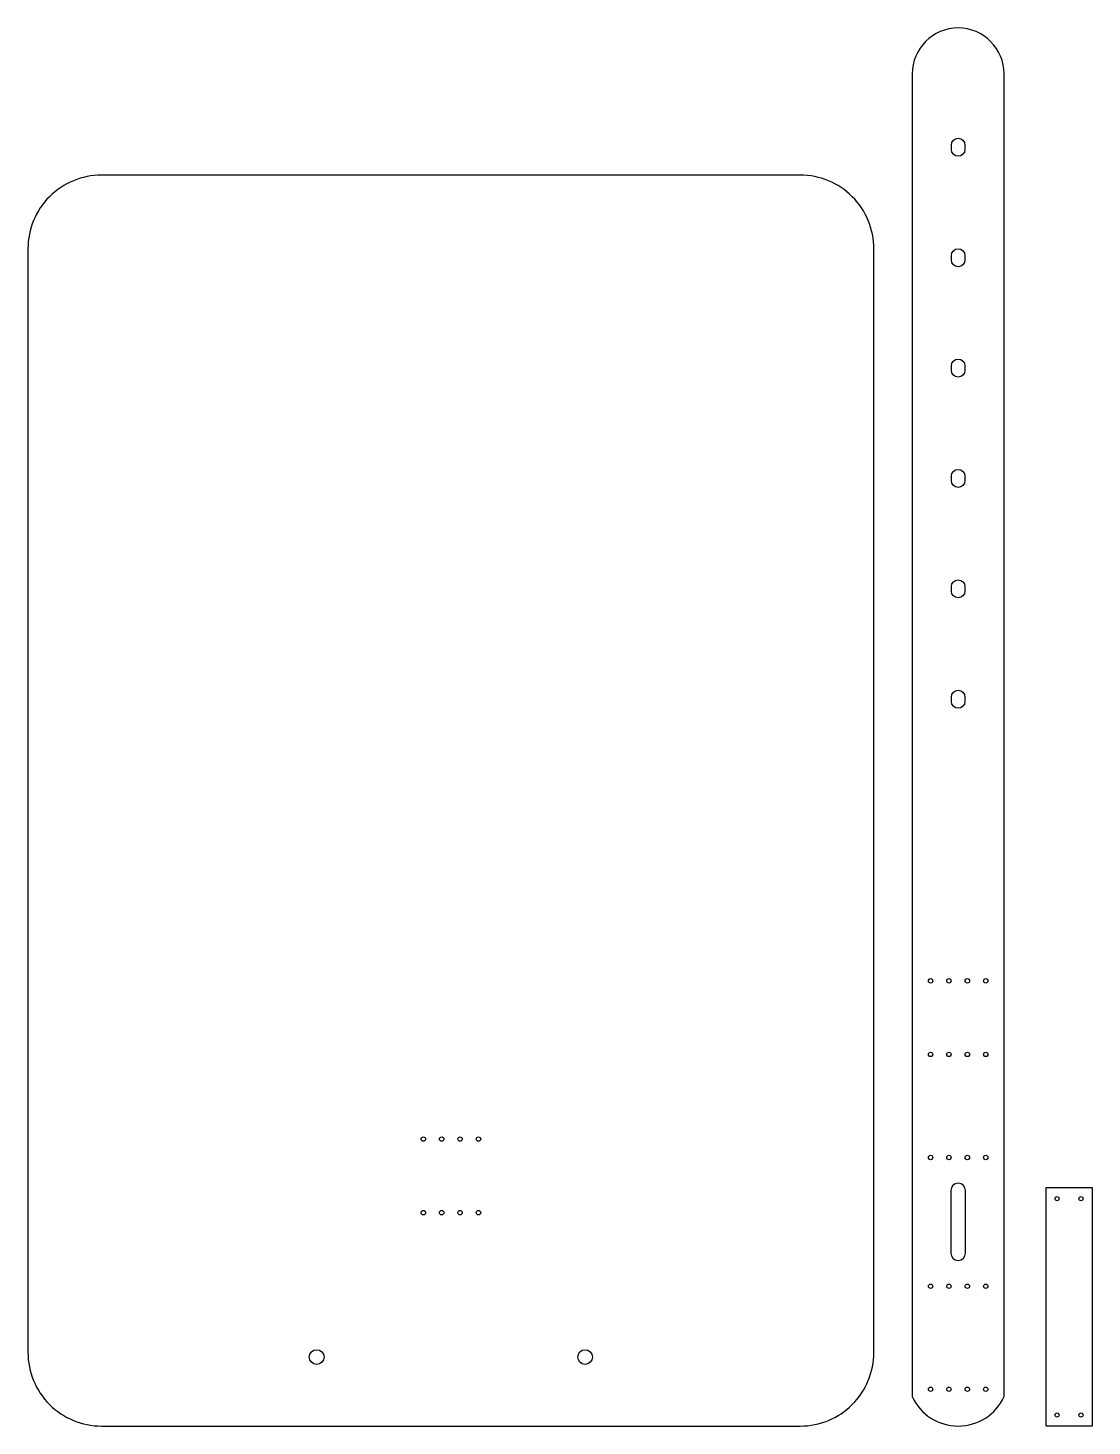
# Model space of a CAD drawing. Header units: millimetres. Extents: x 1521 to 1810, y 1652 to 2032.
import ezdxf

# ---------------------------------------------------------------- set-up
doc = ezdxf.new("R2010")
doc.units = ezdxf.units.MM

msp = doc.modelspace()

# ---------------------------------------------------------------- linework, layer by layer
at = {"color": 0}
for p, q in [((1773.47, 2031.98), (1773.47, 2031.98)), ((1773.47, 2001.98), (1773.47, 2001.98))]:
    msp.add_line(p, q, dxfattribs=at)
for points in [[(1785.97, 1818.71), (1785.97, 2019.48, 1), (1760.97, 2019.48), (1760.97, 1818.71), (1760.97, 1659.98, 0.64), (1785.97, 1659.98)], [(1775.32, 1998.94, -1), (1771.62, 1998.94), (1771.62, 2000.13, -1), (1775.32, 2000.13)], [(1540.54, 1651.98), (1730.54, 1651.98, 0.414214), (1750.54, 1671.98), (1750.54, 1971.98, 0.414214), (1730.54, 1991.98), (1540.54, 1991.98, 0.414214), (1520.54, 1971.98), (1520.54, 1671.98, 0.414214)], [(1775.32, 1968.94, -1), (1771.62, 1968.94), (1771.62, 1970.13, -1), (1775.32, 1970.13)], [(1775.32, 1938.94, -1), (1771.62, 1938.94), (1771.62, 1940.13, -1), (1775.32, 1940.13)], [(1775.32, 1908.94, -1), (1771.62, 1908.94), (1771.62, 1910.13, -1), (1775.32, 1910.13)], [(1775.32, 1878.94, -1), (1771.62, 1878.94), (1771.62, 1880.13, -1), (1775.32, 1880.13)], [(1775.32, 1848.94, -1), (1771.62, 1848.94), (1771.62, 1850.13, -1), (1775.32, 1850.13)]]:
    msp.add_lwpolyline(points, format="xyb", close=True, dxfattribs=at)
for points in [[(1775.47, 1698.98), (1775.47, 1715.98, 1), (1771.47, 1715.98)], [(1771.47, 1715.98), (1771.47, 1698.98, 1), (1775.47, 1698.98)]]:
    msp.add_lwpolyline(points, format="xyb", dxfattribs=at)
msp.add_lwpolyline([(1797.38, 1651.98), (1797.38, 1716.78), (1809.88, 1716.78), (1809.88, 1651.98)], close=True, dxfattribs=at)
for centre, radius in [((1765.97, 1772.98), 0.6), ((1770.97, 1772.98), 0.6), ((1775.97, 1772.98), 0.6), ((1780.97, 1772.98), 0.6), ((1765.97, 1752.98), 0.6), ((1770.97, 1752.98), 0.6), ((1775.97, 1752.98), 0.6), ((1780.97, 1752.98), 0.6), ((1628.04, 1729.98), 0.6), ((1633.04, 1729.98), 0.6), ((1638.04, 1729.98), 0.6), ((1643.04, 1729.98), 0.6), ((1765.97, 1724.98), 0.6), ((1770.97, 1724.98), 0.6), ((1775.97, 1724.98), 0.6), ((1780.97, 1724.98), 0.6), ((1800.38, 1713.78), 0.55), ((1806.88, 1713.78), 0.55), ((1628.04, 1709.98), 0.6), ((1633.04, 1709.98), 0.6), ((1638.04, 1709.98), 0.6), ((1643.04, 1709.98), 0.6), ((1765.97, 1689.98), 0.6), ((1770.97, 1689.98), 0.6), ((1775.97, 1689.98), 0.6), ((1780.97, 1689.98), 0.6), ((1765.97, 1661.98), 0.6), ((1770.97, 1661.98), 0.6), ((1775.97, 1661.98), 0.6), ((1780.97, 1661.98), 0.6), ((1800.38, 1654.98), 0.55), ((1806.88, 1654.98), 0.55)]:
    msp.add_circle(centre, radius, dxfattribs=at)
for centre in [(1599.04, 1670.73), (1672.04, 1670.73)]:
    msp.add_circle(centre, 2)

doc.saveas('drawing.dxf')
